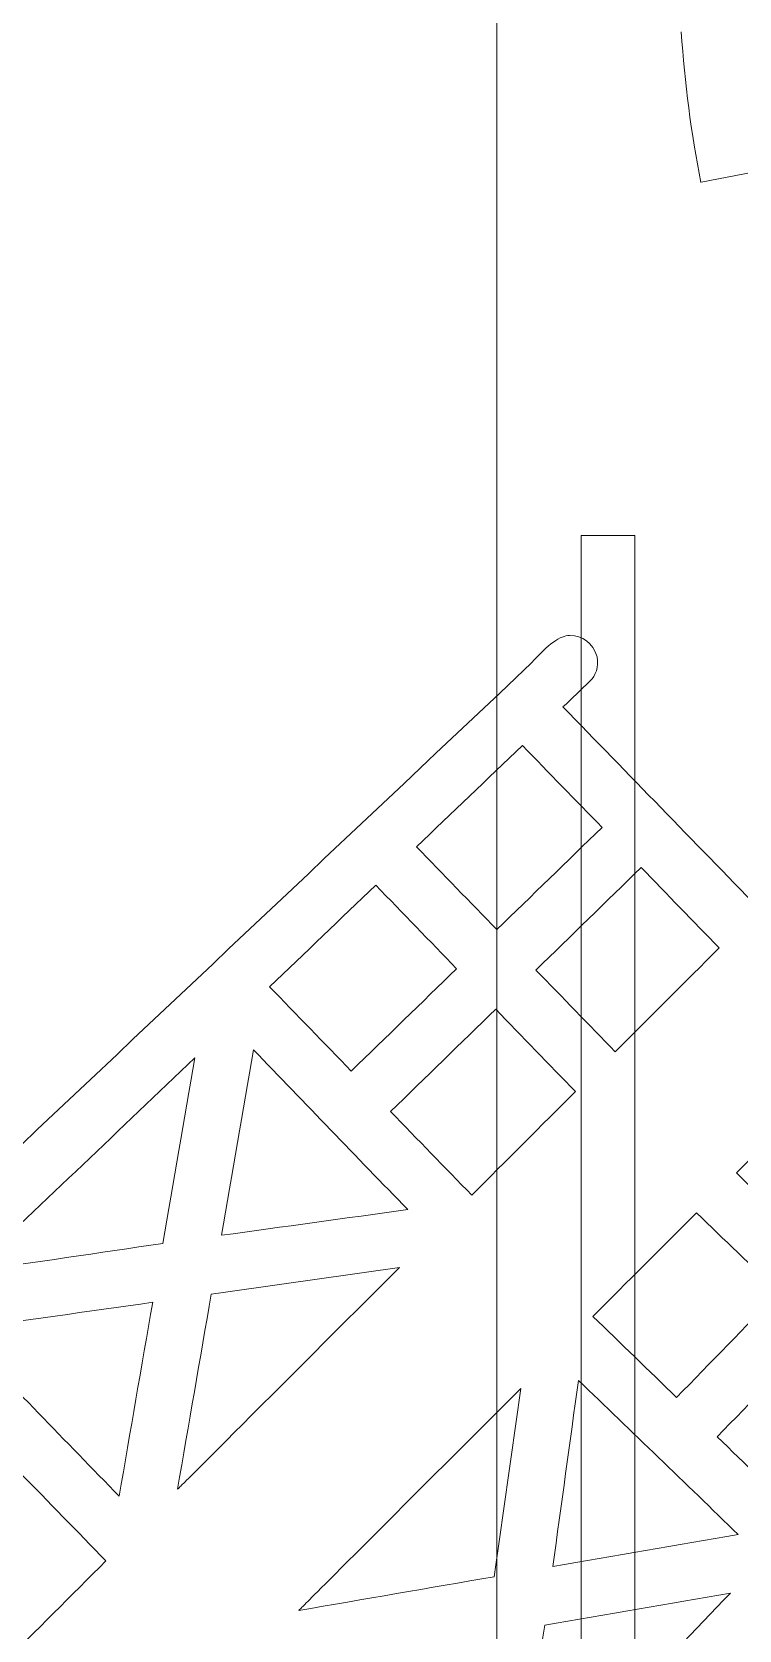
# Model space of a CAD drawing. Header units: inches. Extents: x -28.6 to 20.8, y -14.2 to 28.3.
# Drawn here: x 5.038 to 6.586, y 15.273 to 18.774 of the extents above; entities that cross this region are included whole.
import ezdxf

# ---------------------------------------------------------------- set-up
doc = ezdxf.new("R2010")
doc.units = ezdxf.units.IN
doc.header["$MEASUREMENT"] = 0
doc.layers.add('Layer 1', color=7, linetype='Continuous')

msp = doc.modelspace()

# ---------------------------------------------------------------- linework, layer by layer
at = {"layer": 'Layer 1', "color": 1, "lineweight": 9}
msp.add_open_spline([(6.0561, 19.8481), (6.0561, 18.233), (6.0561, 16.6179), (6.0561, 15.0028)], degree=3, dxfattribs=at)
at = {"layer": 'Layer 1', "lineweight": 9}
for points in [[(6.503, 18.4442), (6.4816, 18.5517), (6.4672, 18.6617), (6.46, 18.7737)], [(6.503, 18.4442), (6.4816, 18.5517), (6.4672, 18.6617), (6.46, 18.7737)], [(1.6622, 13.1697), (3.1522, 14.5769), (4.6422, 15.9842), (6.1322, 17.3915)], [(6.2009, 17.295), (6.2206, 17.3138), (6.2403, 17.3326), (6.26, 17.3513)], [(6.6295, 16.8539), (6.4867, 17.0009), (6.3438, 17.148), (6.2009, 17.295)], [(3.2107, 11.6212), (4.618, 13.1111), (6.0253, 14.6011), (7.4326, 16.0911)], [(5.8429, 16.0672), (5.3568, 15.5811), (5.3776, 15.6019), (5.3568, 15.5811)], [(6.1083, 15.8018), (5.6222, 15.3157), (5.643, 15.3365), (5.6222, 15.3157)]]:
    msp.add_open_spline(points, degree=3, dxfattribs=at)
for points, knots in [([(6.8053, 18.3559), (6.8053, 18.3559), (6.902, 18.5213), (6.902, 18.5213), (6.902, 18.5213), (6.902, 18.5213), (6.5033, 18.4443), (6.5033, 18.4443)], [0, 0, 0, 0, 0.5, 0.5, 0.5, 0.5, 1, 1, 1, 1]), ([(6.8053, 18.3559), (6.8053, 18.3559), (6.902, 18.5213), (6.902, 18.5213), (6.902, 18.5213), (6.902, 18.5213), (6.5033, 18.4443), (6.5033, 18.4443)], [0, 0, 0, 0, 0.5, 0.5, 0.5, 0.5, 1, 1, 1, 1]), ([(6.1322, 17.3915), (6.1681, 17.4322), (6.1957, 17.4522), (6.2149, 17.4514), (6.2149, 17.4514), (6.2452, 17.4514), (6.2653, 17.4358), (6.2754, 17.4047), (6.2754, 17.4047), (6.2787, 17.3821), (6.2736, 17.3643), (6.26, 17.3513)], [0, 0, 0, 0, 0.333333, 0.333333, 0.333333, 0.333333, 0.666667, 0.666667, 0.666667, 0.666667, 1, 1, 1, 1]), ([(5.8799, 16.9889), (5.9573, 17.0627), (6.0347, 17.1365), (6.1122, 17.2104), (6.1122, 17.2104), (6.1702, 17.1506), (6.2283, 17.0909), (6.2864, 17.0311), (6.2864, 17.0311), (6.2096, 16.9565), (6.1328, 16.8818), (6.056, 16.8072), (6.056, 16.8072), (5.9973, 16.8677), (5.9386, 16.9283), (5.8799, 16.9889)], [0, 0, 0, 0, 0.25, 0.25, 0.25, 0.25, 0.5, 0.5, 0.5, 0.5, 0.75, 0.75, 0.75, 0.75, 1, 1, 1, 1]), ([(6.1417, 16.7187), (6.2185, 16.7935), (6.2952, 16.8683), (6.372, 16.9431), (6.372, 16.9431), (6.429, 16.8845), (6.4859, 16.8259), (6.5429, 16.7672), (6.5429, 16.7672), (6.467, 16.6914), (6.3912, 16.6155), (6.3153, 16.5396), (6.3153, 16.5396), (6.2574, 16.5993), (6.1996, 16.659), (6.1417, 16.7187)], [0, 0, 0, 0, 0.25, 0.25, 0.25, 0.25, 0.5, 0.5, 0.5, 0.5, 0.75, 0.75, 0.75, 0.75, 1, 1, 1, 1]), ([(5.7912, 16.9043), (5.8501, 16.8434), (5.9089, 16.7825), (5.9678, 16.7215), (5.9678, 16.7215), (5.891, 16.6468), (5.8141, 16.5721), (5.7373, 16.4974), (5.7373, 16.4974), (5.6776, 16.559), (5.6178, 16.6205), (5.5581, 16.6821), (5.5581, 16.6821), (5.6358, 16.7562), (5.7135, 16.8303), (5.7912, 16.9043)], [0, 0, 0, 0, 0.25, 0.25, 0.25, 0.25, 0.5, 0.5, 0.5, 0.5, 0.75, 0.75, 0.75, 0.75, 1, 1, 1, 1]), ([(6.228, 16.4523), (6.1698, 16.5125), (6.1117, 16.5727), (6.0535, 16.6328), (6.0535, 16.6328), (5.9768, 16.5581), (5.9001, 16.4834), (5.8234, 16.4086), (5.8234, 16.4086), (5.8826, 16.3476), (5.9418, 16.2865), (6.0011, 16.2254), (6.0011, 16.2254), (6.0767, 16.301), (6.1523, 16.3767), (6.228, 16.4523)], [0, 0, 0, 0, 0.25, 0.25, 0.25, 0.25, 0.5, 0.5, 0.5, 0.5, 0.75, 0.75, 0.75, 0.75, 1, 1, 1, 1]), ([(5.3948, 16.5264), (5.231, 16.3702), (5.0671, 16.214), (4.9033, 16.0578), (4.9033, 16.0578), (5.0437, 16.0784), (5.1841, 16.0991), (5.3245, 16.1198), (5.3245, 16.1198), (5.348, 16.2553), (5.3714, 16.3908), (5.3948, 16.5264)], [0, 0, 0, 0, 0.333333, 0.333333, 0.333333, 0.333333, 0.666667, 0.666667, 0.666667, 0.666667, 1, 1, 1, 1]), ([(5.8608, 16.1938), (5.7482, 16.3104), (5.6357, 16.4271), (5.5232, 16.5438), (5.5232, 16.5438), (5.4998, 16.4084), (5.4763, 16.2729), (5.4529, 16.1375), (5.4529, 16.1375), (5.5889, 16.1563), (5.7248, 16.175), (5.8608, 16.1938)], [0, 0, 0, 0, 0.333333, 0.333333, 0.333333, 0.333333, 0.666667, 0.666667, 0.666667, 0.666667, 1, 1, 1, 1]), ([(6.7598, 16.1006), (6.8346, 16.1774), (6.9094, 16.2541), (6.9841, 16.3309), (6.9841, 16.3309), (6.9255, 16.3879), (6.8669, 16.4449), (6.8083, 16.5018), (6.8083, 16.5018), (6.7325, 16.426), (6.6566, 16.3501), (6.5807, 16.2742), (6.5807, 16.2742), (6.6404, 16.2164), (6.7001, 16.1585), (6.7598, 16.1006)], [0, 0, 0, 0, 0.25, 0.25, 0.25, 0.25, 0.5, 0.5, 0.5, 0.5, 0.75, 0.75, 0.75, 0.75, 1, 1, 1, 1]), ([(6.4934, 16.1869), (6.5536, 16.1287), (6.6137, 16.0706), (6.6739, 16.0124), (6.6739, 16.0124), (6.5992, 15.9357), (6.5244, 15.859), (6.4497, 15.7823), (6.4497, 15.7823), (6.3886, 15.8415), (6.3276, 15.9007), (6.2665, 15.96), (6.2665, 15.96), (6.3421, 16.0356), (6.4178, 16.1113), (6.4934, 16.1869)], [0, 0, 0, 0, 0.25, 0.25, 0.25, 0.25, 0.5, 0.5, 0.5, 0.5, 0.75, 0.75, 0.75, 0.75, 1, 1, 1, 1]), ([(5.3568, 15.5811), (5.3814, 15.7237), (5.4061, 15.8663), (5.4307, 16.0089), (5.4307, 16.0089), (5.5681, 16.0284), (5.7055, 16.0478), (5.8429, 16.0672)], [0, 0, 0, 0, 0.5, 0.5, 0.5, 0.5, 1, 1, 1, 1]), ([(5.2289, 15.566), (5.2533, 15.7076), (5.2778, 15.8492), (5.3023, 15.9908), (5.3023, 15.9908), (5.16, 15.9707), (5.0177, 15.9505), (4.8754, 15.9304), (4.8754, 15.9304), (4.9932, 15.8089), (5.111, 15.6875), (5.2289, 15.566)], [0, 0, 0, 0, 0.333333, 0.333333, 0.333333, 0.333333, 0.666667, 0.666667, 0.666667, 0.666667, 1, 1, 1, 1]), ([(6.9454, 15.7501), (6.8845, 15.809), (6.8235, 15.8679), (6.7626, 15.9268), (6.7626, 15.9268), (6.6879, 15.8499), (6.6132, 15.773), (6.5385, 15.6962), (6.5385, 15.6962), (6.6001, 15.6365), (6.6616, 15.5768), (6.7232, 15.5171), (6.7232, 15.5171), (6.7973, 15.5947), (6.8713, 15.6724), (6.9454, 15.7501)], [0, 0, 0, 0, 0.25, 0.25, 0.25, 0.25, 0.5, 0.5, 0.5, 0.5, 0.75, 0.75, 0.75, 0.75, 1, 1, 1, 1]), ([(5.6222, 15.3157), (5.7648, 15.3403), (5.9074, 15.365), (6.05, 15.3896), (6.05, 15.3896), (6.0695, 15.527), (6.0889, 15.6644), (6.1083, 15.8018)], [0, 0, 0, 0, 0.5, 0.5, 0.5, 0.5, 1, 1, 1, 1]), ([(6.2348, 15.8197), (6.3515, 15.7072), (6.4682, 15.5946), (6.5848, 15.4821), (6.5848, 15.4821), (6.4494, 15.4587), (6.314, 15.4353), (6.1786, 15.4119), (6.1786, 15.4119), (6.1973, 15.5478), (6.2161, 15.6838), (6.2348, 15.8197)], [0, 0, 0, 0, 0.333333, 0.333333, 0.333333, 0.333333, 0.666667, 0.666667, 0.666667, 0.666667, 1, 1, 1, 1]), ([(4.7794, 15.3917), (4.8431, 15.326), (4.9067, 15.2603), (4.9703, 15.1947), (4.9703, 15.1947), (5.0469, 15.2712), (5.1234, 15.3478), (5.2, 15.4243), (5.2, 15.4243), (5.1372, 15.4888), (5.0744, 15.5533), (5.0115, 15.6178)], [0, 0, 0, 0, 0.333333, 0.333333, 0.333333, 0.333333, 0.666667, 0.666667, 0.666667, 0.666667, 1, 1, 1, 1]), ([(6.5674, 15.3537), (6.4112, 15.1899), (6.255, 15.0261), (6.0988, 14.8622), (6.0988, 14.8622), (6.1195, 15.0026), (6.1402, 15.1431), (6.1609, 15.2835), (6.1609, 15.2835), (6.2964, 15.3069), (6.4319, 15.3303), (6.5674, 15.3537)], [0, 0, 0, 0, 0.333333, 0.333333, 0.333333, 0.333333, 0.666667, 0.666667, 0.666667, 0.666667, 1, 1, 1, 1])]:
    msp.add_open_spline(points, degree=3, knots=knots, dxfattribs=at)
at = {"layer": 'Layer 1', "color": 1, "lineweight": 9}
msp.add_open_spline([(6.358, 15.0028), (6.358, 15.0028), (6.358, 17.6708), (6.358, 17.6708), (6.358, 17.6708), (6.358, 17.6708), (6.241, 17.6708), (6.241, 17.6708), (6.241, 17.6708), (6.241, 17.6708), (6.241, 15.0028), (6.241, 15.0028)], degree=3, knots=[0, 0, 0, 0, 0.333333, 0.333333, 0.333333, 0.333333, 0.666667, 0.666667, 0.666667, 0.666667, 1, 1, 1, 1], dxfattribs=at)

doc.saveas('drawing.dxf')
